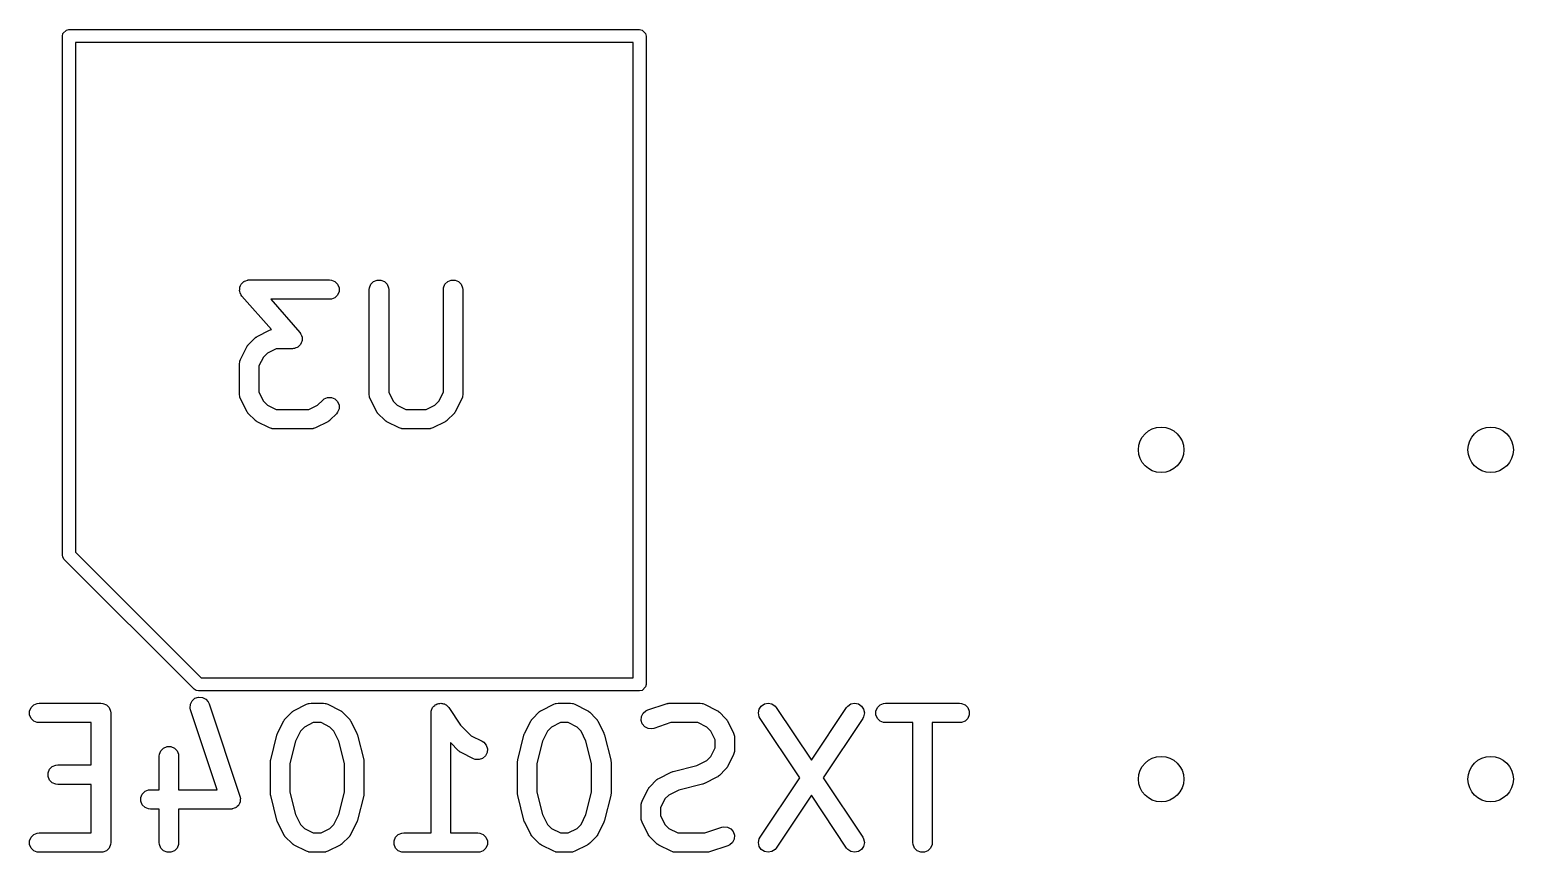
# Model space of a CAD drawing. Extents: x 4.93 to 6.66, y -4.88 to -3.77.
# Drawn here: x 6.1128 to 6.563, y -4.6572 to -4.4074 of the extents above; entities that cross this region are included whole.
import ezdxf

# ---------------------------------------------------------------- set-up
doc = ezdxf.new("R2010")
doc.units = 0
doc.header["$MEASUREMENT"] = 0
doc.layers.add('BLACK', color=7, linetype='CONTINUOUS')

msp = doc.modelspace()

# ---------------------------------------------------------------- linework, layer by layer
at = {"layer": 'BLACK', "linetype": 'CONTINUOUS'}
for p, q in [((6.12283, -4.40859), (6.1239, -4.40753)), ((6.1239, -4.40753), (6.12465, -4.40738)), ((6.12465, -4.40738), (6.29788, -4.40738)), ((6.29788, -4.40738), (6.29863, -4.40753)), ((6.29863, -4.40753), (6.2997, -4.40859)), ((6.12268, -4.40935), (6.12283, -4.40859)), ((6.12268, -4.56683), (6.12268, -4.40935)), ((6.12662, -4.41131), (6.12662, -4.56601)), ((6.29591, -4.41131), (6.12662, -4.41131)), ((6.29591, -4.60423), (6.29591, -4.41131)), ((6.2997, -4.40859), (6.29985, -4.40935)), ((6.29985, -4.40935), (6.29985, -4.6062)), ((6.17675, -4.48511), (6.17694, -4.48467)), ((6.17694, -4.48467), (6.17701, -4.4846)), ((6.17701, -4.4846), (6.17705, -4.48451)), ((6.17705, -4.48451), (6.17741, -4.48419)), ((6.17741, -4.48419), (6.17775, -4.48385)), ((6.17775, -4.48385), (6.17784, -4.48381)), ((6.17784, -4.48381), (6.17792, -4.48375)), ((6.17792, -4.48375), (6.17837, -4.4836)), ((6.17837, -4.4836), (6.17882, -4.48341)), ((6.17882, -4.48341), (6.17896, -4.4834)), ((6.17896, -4.4834), (6.17901, -4.48338)), ((6.17901, -4.48338), (6.17909, -4.48339)), ((6.17909, -4.48339), (6.17939, -4.48336)), ((6.17939, -4.48336), (6.20376, -4.48336)), ((6.20376, -4.48336), (6.20434, -4.48341)), ((6.20434, -4.48341), (6.20541, -4.48385)), ((6.20541, -4.48385), (6.20622, -4.48467)), ((6.20622, -4.48467), (6.20666, -4.48573)), ((6.21587, -4.48573), (6.21631, -4.48467)), ((6.21631, -4.48467), (6.21712, -4.48385)), ((6.21712, -4.48385), (6.21819, -4.48341)), ((6.21819, -4.48341), (6.21934, -4.48341)), ((6.21934, -4.48341), (6.2204, -4.48385)), ((6.2204, -4.48385), (6.22122, -4.48467)), ((6.22122, -4.48467), (6.22166, -4.48573)), ((6.23836, -4.48573), (6.2388, -4.48467)), ((6.2388, -4.48467), (6.23962, -4.48385)), ((6.23962, -4.48385), (6.24068, -4.48341)), ((6.24068, -4.48341), (6.24184, -4.48341)), ((6.24184, -4.48341), (6.2429, -4.48385)), ((6.2429, -4.48385), (6.24372, -4.48467)), ((6.24372, -4.48467), (6.24416, -4.48573)), ((6.17646, -4.48669), (6.1765, -4.48621)), ((6.1765, -4.48678), (6.17646, -4.48669)), ((6.1765, -4.48573), (6.17653, -4.48564)), ((6.1765, -4.48621), (6.1765, -4.48573)), ((6.1765, -4.48688), (6.1765, -4.48678)), ((6.17668, -4.48733), (6.1765, -4.48688)), ((6.17653, -4.48564), (6.17654, -4.48554)), ((6.17654, -4.48554), (6.17675, -4.48511)), ((6.17683, -4.48778), (6.17668, -4.48733)), ((6.17692, -4.4879), (6.17683, -4.48778)), ((6.17694, -4.48795), (6.17692, -4.4879)), ((6.17699, -4.488), (6.17694, -4.48795)), ((6.17717, -4.48825), (6.17699, -4.488)), ((6.1861, -4.49846), (6.17717, -4.48825)), ((6.20376, -4.48926), (6.1859, -4.48926)), ((6.1859, -4.48926), (6.19474, -4.49936)), ((6.20434, -4.4892), (6.20376, -4.48926)), ((6.20541, -4.48876), (6.20434, -4.4892)), ((6.20622, -4.48795), (6.20541, -4.48876)), ((6.20666, -4.48688), (6.20622, -4.48795)), ((6.20666, -4.48573), (6.20666, -4.48688)), ((6.21581, -4.48631), (6.21587, -4.48573)), ((6.21581, -4.51818), (6.21581, -4.48631)), ((6.22166, -4.48573), (6.22172, -4.48631)), ((6.22172, -4.48631), (6.22172, -4.51748)), ((6.23831, -4.48631), (6.23836, -4.48573)), ((6.23831, -4.51748), (6.23831, -4.48631)), ((6.24416, -4.48573), (6.24421, -4.48631)), ((6.24421, -4.48631), (6.24421, -4.51818)), ((6.17918, -4.50297), (6.18105, -4.50109)), ((6.18105, -4.50109), (6.18128, -4.50091)), ((6.18128, -4.50091), (6.18133, -4.50085)), ((6.18133, -4.50085), (6.18142, -4.50079)), ((6.18142, -4.50079), (6.1815, -4.50073)), ((6.1815, -4.50073), (6.18157, -4.5007)), ((6.18157, -4.5007), (6.18182, -4.50054)), ((6.18182, -4.50054), (6.18557, -4.49866)), ((6.18557, -4.49866), (6.1861, -4.49846)), ((6.19474, -4.49936), (6.19492, -4.49961)), ((6.19492, -4.49961), (6.19497, -4.49967)), ((6.19497, -4.49967), (6.19499, -4.49972)), ((6.19515, -4.5025), (6.19497, -4.50295)), ((6.19499, -4.49972), (6.19507, -4.49983)), ((6.19507, -4.49983), (6.19523, -4.50029)), ((6.19537, -4.50207), (6.19515, -4.5025)), ((6.19523, -4.50029), (6.19541, -4.50073)), ((6.19541, -4.50188), (6.19537, -4.50197)), ((6.19537, -4.50197), (6.19537, -4.50207)), ((6.19541, -4.50073), (6.19541, -4.50083)), ((6.19541, -4.50083), (6.19544, -4.50092)), ((6.19544, -4.50092), (6.19541, -4.5014)), ((6.19541, -4.5014), (6.19541, -4.50188)), ((6.17675, -4.50748), (6.17863, -4.50373)), ((6.17863, -4.50373), (6.17878, -4.50349)), ((6.17878, -4.50349), (6.17881, -4.50341)), ((6.17881, -4.50341), (6.17888, -4.50333)), ((6.17888, -4.50333), (6.17893, -4.50325)), ((6.17893, -4.50325), (6.17899, -4.50319)), ((6.17899, -4.50319), (6.17918, -4.50297)), ((6.18369, -4.5068), (6.18235, -4.5095)), ((6.18489, -4.50561), (6.18369, -4.5068)), ((6.18759, -4.50426), (6.18489, -4.50561)), ((6.19252, -4.50426), (6.18759, -4.50426)), ((6.19282, -4.50423), (6.19252, -4.50426)), ((6.1929, -4.50423), (6.19282, -4.50423)), ((6.19295, -4.50422), (6.1929, -4.50423)), ((6.19309, -4.5042), (6.19295, -4.50422)), ((6.19354, -4.50402), (6.19309, -4.5042)), ((6.19399, -4.50386), (6.19354, -4.50402)), ((6.19406, -4.5038), (6.19399, -4.50386)), ((6.19416, -4.50376), (6.19406, -4.5038)), ((6.1945, -4.50342), (6.19416, -4.50376)), ((6.19486, -4.50311), (6.1945, -4.50342)), ((6.1949, -4.50302), (6.19486, -4.50311)), ((6.19497, -4.50295), (6.1949, -4.50302)), ((6.17644, -4.5088), (6.1765, -4.50823)), ((6.17644, -4.51818), (6.17644, -4.5088)), ((6.1765, -4.50823), (6.17654, -4.50813)), ((6.17654, -4.50803), (6.17675, -4.50748)), ((6.17654, -4.50813), (6.17654, -4.50803)), ((6.18235, -4.5095), (6.18235, -4.51748)), ((6.1765, -4.51875), (6.17644, -4.51818)), ((6.17654, -4.51885), (6.1765, -4.51875)), ((6.17654, -4.51896), (6.17654, -4.51885)), ((6.17675, -4.5195), (6.17654, -4.51896)), ((6.17863, -4.52325), (6.17675, -4.5195)), ((6.18235, -4.51748), (6.18369, -4.52018)), ((6.18369, -4.52018), (6.18489, -4.52138)), ((6.20014, -4.52138), (6.20168, -4.51984)), ((6.20168, -4.51984), (6.20212, -4.51947)), ((6.20212, -4.51947), (6.20319, -4.51903)), ((6.20319, -4.51903), (6.20434, -4.51903)), ((6.20434, -4.51903), (6.20541, -4.51947)), ((6.20541, -4.51947), (6.20622, -4.52029)), ((6.20622, -4.52029), (6.20666, -4.52135)), ((6.21587, -4.51875), (6.21581, -4.51818)), ((6.21591, -4.51885), (6.21587, -4.51875)), ((6.21591, -4.51896), (6.21591, -4.51885)), ((6.21612, -4.5195), (6.21591, -4.51896)), ((6.218, -4.52325), (6.21612, -4.5195)), ((6.22172, -4.51748), (6.22306, -4.52018)), ((6.22306, -4.52018), (6.22426, -4.52138)), ((6.23576, -4.52138), (6.23696, -4.52018)), ((6.23696, -4.52018), (6.23831, -4.51748)), ((6.2439, -4.5195), (6.24203, -4.52325)), ((6.24411, -4.51896), (6.2439, -4.5195)), ((6.24412, -4.51885), (6.24411, -4.51896)), ((6.24416, -4.51875), (6.24412, -4.51885)), ((6.24421, -4.51818), (6.24416, -4.51875)), ((6.17878, -4.5235), (6.17863, -4.52325)), ((6.17881, -4.52357), (6.17878, -4.5235)), ((6.17888, -4.52365), (6.17881, -4.52357)), ((6.17893, -4.52374), (6.17888, -4.52365)), ((6.17899, -4.52379), (6.17893, -4.52374)), ((6.17918, -4.52402), (6.17899, -4.52379)), ((6.18105, -4.52589), (6.17918, -4.52402)), ((6.18489, -4.52138), (6.18759, -4.52273)), ((6.18759, -4.52273), (6.19744, -4.52273)), ((6.19744, -4.52273), (6.20014, -4.52138)), ((6.20585, -4.52402), (6.20398, -4.52589)), ((6.20622, -4.52357), (6.20585, -4.52402)), ((6.20666, -4.5225), (6.20622, -4.52357)), ((6.20666, -4.52135), (6.20666, -4.5225)), ((6.21815, -4.5235), (6.218, -4.52325)), ((6.21818, -4.52357), (6.21815, -4.5235)), ((6.21825, -4.52365), (6.21818, -4.52357)), ((6.2183, -4.52374), (6.21825, -4.52365)), ((6.21836, -4.52379), (6.2183, -4.52374)), ((6.21855, -4.52402), (6.21836, -4.52379)), ((6.22042, -4.52589), (6.21855, -4.52402)), ((6.22426, -4.52138), (6.22696, -4.52273)), ((6.22696, -4.52273), (6.23306, -4.52273)), ((6.23306, -4.52273), (6.23576, -4.52138)), ((6.24147, -4.52402), (6.2396, -4.52589)), ((6.24166, -4.52379), (6.24147, -4.52402)), ((6.24172, -4.52374), (6.24166, -4.52379)), ((6.24177, -4.52365), (6.24172, -4.52374)), ((6.24184, -4.52357), (6.24177, -4.52365)), ((6.24187, -4.5235), (6.24184, -4.52357)), ((6.24203, -4.52325), (6.24187, -4.5235)), ((6.18128, -4.52608), (6.18105, -4.52589)), ((6.18133, -4.52614), (6.18128, -4.52608)), ((6.18142, -4.52619), (6.18133, -4.52614)), ((6.1815, -4.52626), (6.18142, -4.52619)), ((6.18157, -4.52629), (6.1815, -4.52626)), ((6.18182, -4.52644), (6.18157, -4.52629)), ((6.18557, -4.52832), (6.18182, -4.52644)), ((6.18611, -4.52853), (6.18557, -4.52832)), ((6.18622, -4.52853), (6.18611, -4.52853)), ((6.18632, -4.52857), (6.18622, -4.52853)), ((6.18689, -4.52863), (6.18632, -4.52857)), ((6.19814, -4.52863), (6.18689, -4.52863)), ((6.19872, -4.52857), (6.19814, -4.52863)), ((6.19881, -4.52853), (6.19872, -4.52857)), ((6.19892, -4.52853), (6.19881, -4.52853)), ((6.19946, -4.52832), (6.19892, -4.52853)), ((6.20321, -4.52644), (6.19946, -4.52832)), ((6.20346, -4.52629), (6.20321, -4.52644)), ((6.20353, -4.52626), (6.20346, -4.52629)), ((6.20361, -4.52619), (6.20353, -4.52626)), ((6.2037, -4.52614), (6.20361, -4.52619)), ((6.20375, -4.52608), (6.2037, -4.52614)), ((6.20398, -4.52589), (6.20375, -4.52608)), ((6.22065, -4.52608), (6.22042, -4.52589)), ((6.2207, -4.52614), (6.22065, -4.52608)), ((6.22079, -4.52619), (6.2207, -4.52614)), ((6.22087, -4.52626), (6.22079, -4.52619)), ((6.22094, -4.52629), (6.22087, -4.52626)), ((6.22119, -4.52644), (6.22094, -4.52629)), ((6.22494, -4.52832), (6.22119, -4.52644)), ((6.22548, -4.52853), (6.22494, -4.52832)), ((6.22559, -4.52853), (6.22548, -4.52853)), ((6.22569, -4.52857), (6.22559, -4.52853)), ((6.22626, -4.52863), (6.22569, -4.52857)), ((6.23376, -4.52863), (6.22626, -4.52863)), ((6.23434, -4.52857), (6.23376, -4.52863)), ((6.23443, -4.52853), (6.23434, -4.52857)), ((6.23454, -4.52853), (6.23443, -4.52853)), ((6.23508, -4.52832), (6.23454, -4.52853)), ((6.23883, -4.52644), (6.23508, -4.52832)), ((6.23908, -4.52629), (6.23883, -4.52644)), ((6.23915, -4.52626), (6.23908, -4.52629)), ((6.23923, -4.52619), (6.23915, -4.52626)), ((6.23932, -4.52614), (6.23923, -4.52619)), ((6.23937, -4.52608), (6.23932, -4.52614)), ((6.2396, -4.52589), (6.23937, -4.52608)), ((6.12283, -4.56758), (6.12268, -4.56683)), ((6.12326, -4.56822), (6.12283, -4.56758)), ((6.16263, -4.60759), (6.12326, -4.56822)), ((6.12662, -4.56601), (6.16484, -4.60423)), ((6.16484, -4.60423), (6.29591, -4.60423)), ((6.29985, -4.6062), (6.2997, -4.60695)), ((6.16206, -4.61117), (6.16293, -4.61041)), ((6.16327, -4.60802), (6.16263, -4.60759)), ((6.16293, -4.61041), (6.16403, -4.61005)), ((6.16402, -4.60817), (6.16327, -4.60802)), ((6.29788, -4.60817), (6.16402, -4.60817)), ((6.16403, -4.61005), (6.16517, -4.61013)), ((6.16517, -4.61013), (6.1662, -4.61064)), ((6.1662, -4.61064), (6.16696, -4.61151)), ((6.29863, -4.60802), (6.29788, -4.60817)), ((6.2997, -4.60695), (6.29863, -4.60802)), ((6.11275, -4.61428), (6.1132, -4.61321)), ((6.11275, -4.61543), (6.11275, -4.61428)), ((6.1132, -4.61321), (6.11401, -4.6124)), ((6.11401, -4.6124), (6.11507, -4.61196)), ((6.11507, -4.61196), (6.11565, -4.6119)), ((6.11565, -4.6119), (6.1344, -4.6119)), ((6.1344, -4.6119), (6.13497, -4.61196)), ((6.13497, -4.61196), (6.13604, -4.6124)), ((6.13604, -4.6124), (6.13685, -4.61321)), ((6.13685, -4.61321), (6.13729, -4.61428)), ((6.13729, -4.61428), (6.13735, -4.61485)), ((6.13735, -4.61485), (6.13735, -4.65422)), ((6.16147, -4.61335), (6.16155, -4.6122)), ((6.16159, -4.61391), (6.16147, -4.61335)), ((6.16155, -4.6122), (6.16206, -4.61117)), ((6.16967, -4.63815), (6.16159, -4.61391)), ((6.16696, -4.61151), (6.1672, -4.61204)), ((6.1672, -4.61204), (6.17657, -4.64016)), ((6.19043, -4.61651), (6.1923, -4.61464)), ((6.1923, -4.61464), (6.19253, -4.61445)), ((6.19253, -4.61445), (6.19258, -4.61439)), ((6.19258, -4.61439), (6.19267, -4.61434)), ((6.19267, -4.61434), (6.19275, -4.61427)), ((6.19275, -4.61427), (6.19282, -4.61424)), ((6.19282, -4.61424), (6.19307, -4.61408)), ((6.19307, -4.61408), (6.19682, -4.61221)), ((6.19682, -4.61221), (6.19736, -4.612)), ((6.19736, -4.612), (6.19747, -4.612)), ((6.19747, -4.612), (6.19756, -4.61196)), ((6.19756, -4.61196), (6.19814, -4.6119)), ((6.19814, -4.6119), (6.20189, -4.6119)), ((6.20189, -4.6119), (6.20247, -4.61196)), ((6.20247, -4.61196), (6.20256, -4.612)), ((6.20256, -4.612), (6.20267, -4.612)), ((6.20267, -4.612), (6.20321, -4.61221)), ((6.20321, -4.61221), (6.20696, -4.61408)), ((6.20696, -4.61408), (6.20721, -4.61424)), ((6.20721, -4.61424), (6.20728, -4.61427)), ((6.20728, -4.61427), (6.20736, -4.61434)), ((6.20736, -4.61434), (6.20745, -4.61439)), ((6.20745, -4.61439), (6.2075, -4.61445)), ((6.2075, -4.61445), (6.20773, -4.61464)), ((6.20773, -4.61464), (6.2096, -4.61651)), ((6.23456, -4.61484), (6.23461, -4.61428)), ((6.23456, -4.61485), (6.23456, -4.61484)), ((6.23456, -4.65127), (6.23456, -4.61485)), ((6.23456, -4.61485), (6.23456, -4.61485)), ((6.23456, -4.61485), (6.23456, -4.61485)), ((6.23461, -4.61428), (6.23473, -4.614)), ((6.23473, -4.614), (6.23478, -4.61372)), ((6.23478, -4.61372), (6.23494, -4.61348)), ((6.23494, -4.61348), (6.23506, -4.61321)), ((6.23506, -4.61321), (6.23526, -4.613)), ((6.23526, -4.613), (6.23542, -4.61276)), ((6.23542, -4.61276), (6.23567, -4.6126)), ((6.23567, -4.6126), (6.23587, -4.6124)), ((6.23587, -4.6124), (6.23614, -4.61228)), ((6.23614, -4.61228), (6.23638, -4.61212)), ((6.23638, -4.61212), (6.23667, -4.61207)), ((6.23667, -4.61207), (6.23693, -4.61196)), ((6.23693, -4.61196), (6.23723, -4.61196)), ((6.23723, -4.61196), (6.23751, -4.6119)), ((6.23751, -4.6119), (6.2378, -4.61196)), ((6.2378, -4.61196), (6.23809, -4.61196)), ((6.23809, -4.61196), (6.23836, -4.61207)), ((6.23836, -4.61207), (6.23864, -4.61212)), ((6.23864, -4.61212), (6.23888, -4.61229)), ((6.23888, -4.61229), (6.23915, -4.6124)), ((6.23915, -4.6124), (6.23936, -4.6126)), ((6.23936, -4.6126), (6.2396, -4.61277)), ((6.2396, -4.61277), (6.23996, -4.61321)), ((6.23996, -4.61321), (6.23997, -4.61321)), ((6.23997, -4.61321), (6.23997, -4.61321)), ((6.23997, -4.61321), (6.23997, -4.61321)), ((6.23997, -4.61321), (6.24355, -4.61859)), ((6.26542, -4.61651), (6.26729, -4.61464)), ((6.26729, -4.61464), (6.26752, -4.61445)), ((6.26752, -4.61445), (6.26757, -4.61439)), ((6.26757, -4.61439), (6.26766, -4.61434)), ((6.26766, -4.61434), (6.26774, -4.61427)), ((6.26774, -4.61427), (6.26781, -4.61424)), ((6.26781, -4.61424), (6.26806, -4.61408)), ((6.26806, -4.61408), (6.27181, -4.61221)), ((6.27181, -4.61221), (6.27235, -4.612)), ((6.27235, -4.612), (6.27246, -4.612)), ((6.27246, -4.612), (6.27255, -4.61196)), ((6.27255, -4.61196), (6.27313, -4.6119)), ((6.27313, -4.6119), (6.27688, -4.6119)), ((6.27688, -4.6119), (6.27746, -4.61196)), ((6.27746, -4.61196), (6.27755, -4.612)), ((6.27755, -4.612), (6.27766, -4.612)), ((6.27766, -4.612), (6.2782, -4.61221)), ((6.2782, -4.61221), (6.28195, -4.61408)), ((6.28195, -4.61408), (6.2822, -4.61424)), ((6.2822, -4.61424), (6.28227, -4.61427)), ((6.28227, -4.61427), (6.28235, -4.61434)), ((6.28235, -4.61434), (6.28244, -4.61439)), ((6.28244, -4.61439), (6.28249, -4.61445)), ((6.28249, -4.61445), (6.28272, -4.61464)), ((6.28272, -4.61464), (6.28459, -4.61651)), ((6.2984, -4.61595), (6.29892, -4.61492)), ((6.29892, -4.61492), (6.29979, -4.61416)), ((6.29979, -4.61416), (6.30032, -4.61392)), ((6.30032, -4.61392), (6.30594, -4.61205)), ((6.30594, -4.61205), (6.30623, -4.61198)), ((6.30623, -4.61198), (6.3063, -4.61196)), ((6.3063, -4.61196), (6.30641, -4.61194)), ((6.30641, -4.61194), (6.30651, -4.61192)), ((6.30651, -4.61192), (6.30659, -4.61193)), ((6.30659, -4.61193), (6.30688, -4.6119)), ((6.30688, -4.6119), (6.31625, -4.6119)), ((6.31625, -4.6119), (6.31683, -4.61196)), ((6.31683, -4.61196), (6.31692, -4.612)), ((6.31692, -4.612), (6.31703, -4.612)), ((6.31703, -4.612), (6.31757, -4.61221)), ((6.31757, -4.61221), (6.32132, -4.61408)), ((6.32132, -4.61408), (6.32157, -4.61424)), ((6.32157, -4.61424), (6.32164, -4.61427)), ((6.32164, -4.61427), (6.32172, -4.61434)), ((6.32172, -4.61434), (6.32181, -4.61439)), ((6.32181, -4.61439), (6.32186, -4.61445)), ((6.32186, -4.61445), (6.32209, -4.61464)), ((6.32209, -4.61464), (6.32396, -4.61651)), ((6.33392, -4.61485), (6.33415, -4.61372)), ((6.33414, -4.61598), (6.33392, -4.61485)), ((6.33415, -4.61372), (6.33479, -4.61276)), ((6.33479, -4.61276), (6.33575, -4.61212)), ((6.33575, -4.61212), (6.33688, -4.6119)), ((6.33688, -4.6119), (6.33801, -4.61212)), ((6.33801, -4.61212), (6.33896, -4.61277)), ((6.33896, -4.61277), (6.33933, -4.61321)), ((6.33933, -4.61321), (6.35, -4.62921)), ((6.35, -4.62921), (6.36066, -4.61321)), ((6.36066, -4.61321), (6.36103, -4.61277)), ((6.36103, -4.61277), (6.36199, -4.61212)), ((6.36199, -4.61212), (6.36312, -4.6119)), ((6.36312, -4.6119), (6.36425, -4.61212)), ((6.36425, -4.61212), (6.36521, -4.61276)), ((6.36521, -4.61276), (6.36585, -4.61372)), ((6.36585, -4.61372), (6.36607, -4.61485)), ((6.36607, -4.61485), (6.36585, -4.61598)), ((6.3696, -4.61428), (6.37004, -4.61321)), ((6.3696, -4.61543), (6.3696, -4.61428)), ((6.37004, -4.61321), (6.37085, -4.6124)), ((6.37085, -4.6124), (6.37192, -4.61196)), ((6.37192, -4.61196), (6.37249, -4.6119)), ((6.37249, -4.6119), (6.39499, -4.6119)), ((6.39499, -4.6119), (6.39557, -4.61196)), ((6.39557, -4.61196), (6.39663, -4.6124)), ((6.39663, -4.6124), (6.39745, -4.61321)), ((6.39745, -4.61321), (6.39789, -4.61428)), ((6.39789, -4.61428), (6.39789, -4.61543)), ((6.1132, -4.61649), (6.11275, -4.61543)), ((6.11401, -4.61731), (6.1132, -4.61649)), ((6.11507, -4.61775), (6.11401, -4.61731)), ((6.11565, -4.6178), (6.11507, -4.61775)), ((6.13145, -4.6178), (6.11565, -4.6178)), ((6.13145, -4.63065), (6.13145, -4.6178)), ((6.188, -4.62103), (6.18988, -4.61728)), ((6.18988, -4.61728), (6.19003, -4.61703)), ((6.19003, -4.61703), (6.19006, -4.61696)), ((6.19006, -4.61696), (6.19013, -4.61688)), ((6.19013, -4.61688), (6.19018, -4.61679)), ((6.19018, -4.61679), (6.19024, -4.61674)), ((6.19024, -4.61674), (6.19043, -4.61651)), ((6.19614, -4.61915), (6.19494, -4.62035)), ((6.19884, -4.6178), (6.19614, -4.61915)), ((6.20119, -4.6178), (6.19884, -4.6178)), ((6.20389, -4.61915), (6.20119, -4.6178)), ((6.20509, -4.62035), (6.20389, -4.61915)), ((6.2096, -4.61651), (6.20979, -4.61674)), ((6.20979, -4.61674), (6.20985, -4.61679)), ((6.20985, -4.61679), (6.2099, -4.61688)), ((6.2099, -4.61688), (6.20997, -4.61696)), ((6.20997, -4.61696), (6.21, -4.61703)), ((6.21, -4.61703), (6.21016, -4.61728)), ((6.21016, -4.61728), (6.21203, -4.62103)), ((6.24355, -4.61859), (6.24676, -4.6218)), ((6.26299, -4.62103), (6.26487, -4.61728)), ((6.26487, -4.61728), (6.26502, -4.61703)), ((6.26502, -4.61703), (6.26505, -4.61696)), ((6.26505, -4.61696), (6.26512, -4.61688)), ((6.26512, -4.61688), (6.26517, -4.61679)), ((6.26517, -4.61679), (6.26523, -4.61674)), ((6.26523, -4.61674), (6.26542, -4.61651)), ((6.27113, -4.61915), (6.26993, -4.62035)), ((6.27383, -4.6178), (6.27113, -4.61915)), ((6.27618, -4.6178), (6.27383, -4.6178)), ((6.27888, -4.61915), (6.27618, -4.6178)), ((6.28008, -4.62035), (6.27888, -4.61915)), ((6.28459, -4.61651), (6.28478, -4.61674)), ((6.28478, -4.61674), (6.28484, -4.61679)), ((6.28484, -4.61679), (6.28489, -4.61688)), ((6.28489, -4.61688), (6.28496, -4.61696)), ((6.28496, -4.61696), (6.28499, -4.61703)), ((6.28499, -4.61703), (6.28515, -4.61728)), ((6.28515, -4.61728), (6.28702, -4.62103)), ((6.29832, -4.6171), (6.2984, -4.61595)), ((6.29869, -4.61819), (6.29832, -4.6171)), ((6.29944, -4.61906), (6.29869, -4.61819)), ((6.30047, -4.61957), (6.29944, -4.61906)), ((6.30162, -4.61966), (6.30047, -4.61957)), ((6.30219, -4.61953), (6.30162, -4.61966)), ((6.30736, -4.6178), (6.30219, -4.61953)), ((6.31555, -4.6178), (6.30736, -4.6178)), ((6.31825, -4.61915), (6.31555, -4.6178)), ((6.31945, -4.62035), (6.31825, -4.61915)), ((6.32396, -4.61651), (6.32415, -4.61674)), ((6.32415, -4.61674), (6.32421, -4.61679)), ((6.32421, -4.61679), (6.32426, -4.61688)), ((6.32426, -4.61688), (6.32433, -4.61696)), ((6.32433, -4.61696), (6.32436, -4.61703)), ((6.32436, -4.61703), (6.32452, -4.61728)), ((6.32452, -4.61728), (6.32639, -4.62103)), ((6.33442, -4.61649), (6.33414, -4.61598)), ((6.34645, -4.63454), (6.33442, -4.61649)), ((6.36558, -4.61649), (6.35355, -4.63454)), ((6.36585, -4.61598), (6.36558, -4.61649)), ((6.37004, -4.61649), (6.3696, -4.61543)), ((6.37085, -4.61731), (6.37004, -4.61649)), ((6.37192, -4.61775), (6.37085, -4.61731)), ((6.37249, -4.6178), (6.37192, -4.61775)), ((6.38079, -4.6178), (6.37249, -4.6178)), ((6.38079, -4.65422), (6.38079, -4.6178)), ((6.39499, -4.6178), (6.38669, -4.6178)), ((6.38669, -4.6178), (6.38669, -4.65422)), ((6.39557, -4.61775), (6.39499, -4.6178)), ((6.39663, -4.61731), (6.39557, -4.61775)), ((6.39745, -4.61649), (6.39663, -4.61731)), ((6.39789, -4.61543), (6.39745, -4.61649)), ((6.1859, -4.62913), (6.18778, -4.62163)), ((6.18778, -4.62163), (6.18779, -4.62159)), ((6.18779, -4.62157), (6.18789, -4.62133)), ((6.18779, -4.62159), (6.18779, -4.62157)), ((6.18789, -4.62133), (6.18797, -4.62109)), ((6.18797, -4.62109), (6.18798, -4.62107)), ((6.18798, -4.62107), (6.188, -4.62103)), ((6.19343, -4.62338), (6.19172, -4.63021)), ((6.19494, -4.62035), (6.19343, -4.62338)), ((6.2066, -4.62338), (6.20509, -4.62035)), ((6.20831, -4.63021), (6.2066, -4.62338)), ((6.21203, -4.62103), (6.21205, -4.62107)), ((6.21205, -4.62107), (6.21206, -4.62109)), ((6.21206, -4.62109), (6.21215, -4.62133)), ((6.21215, -4.62133), (6.21224, -4.62157)), ((6.21224, -4.62157), (6.21224, -4.62159)), ((6.21224, -4.62159), (6.21225, -4.62163)), ((6.21225, -4.62163), (6.21413, -4.62913)), ((6.24292, -4.62631), (6.24046, -4.62385)), ((6.24046, -4.62385), (6.24046, -4.65127)), ((6.24676, -4.6218), (6.25008, -4.62346)), ((6.25008, -4.62346), (6.25057, -4.62377)), ((6.25057, -4.62377), (6.25132, -4.62464)), ((6.26089, -4.62913), (6.26277, -4.62163)), ((6.26277, -4.62163), (6.26278, -4.62159)), ((6.26278, -4.62157), (6.26288, -4.62133)), ((6.26278, -4.62159), (6.26278, -4.62157)), ((6.26288, -4.62133), (6.26296, -4.62109)), ((6.26296, -4.62109), (6.26297, -4.62107)), ((6.26297, -4.62107), (6.26299, -4.62103)), ((6.26842, -4.62338), (6.26671, -4.63021)), ((6.26993, -4.62035), (6.26842, -4.62338)), ((6.28159, -4.62338), (6.28008, -4.62035)), ((6.2833, -4.63021), (6.28159, -4.62338)), ((6.28702, -4.62103), (6.28704, -4.62107)), ((6.28704, -4.62107), (6.28705, -4.62109)), ((6.28705, -4.62109), (6.28714, -4.62133)), ((6.28714, -4.62133), (6.28723, -4.62157)), ((6.28723, -4.62157), (6.28723, -4.62159)), ((6.28723, -4.62159), (6.28724, -4.62163)), ((6.28724, -4.62163), (6.28912, -4.62913)), ((6.3208, -4.62305), (6.31945, -4.62035)), ((6.3208, -4.6254), (6.3208, -4.62305)), ((6.32639, -4.62103), (6.3266, -4.62157)), ((6.3266, -4.62157), (6.32661, -4.62168)), ((6.32661, -4.62168), (6.32665, -4.62177)), ((6.32665, -4.62177), (6.3267, -4.62235)), ((6.3267, -4.62235), (6.3267, -4.6261)), ((6.15207, -4.62797), (6.15212, -4.6274)), ((6.15207, -4.63815), (6.15207, -4.62797)), ((6.15212, -4.6274), (6.15257, -4.62633)), ((6.15257, -4.62633), (6.15338, -4.62552)), ((6.15338, -4.62552), (6.15444, -4.62508)), ((6.15444, -4.62508), (6.1556, -4.62508)), ((6.1556, -4.62508), (6.15666, -4.62552)), ((6.15666, -4.62552), (6.15748, -4.62633)), ((6.15748, -4.62633), (6.15792, -4.6274)), ((6.15792, -4.6274), (6.15797, -4.62797)), ((6.15797, -4.62797), (6.15797, -4.63815)), ((6.24315, -4.6265), (6.24292, -4.62631)), ((6.2432, -4.62656), (6.24315, -4.6265)), ((6.24329, -4.62661), (6.2432, -4.62656)), ((6.24337, -4.62668), (6.24329, -4.62661)), ((6.24344, -4.62671), (6.24337, -4.62668)), ((6.24369, -4.62687), (6.24344, -4.62671)), ((6.24744, -4.62874), (6.24369, -4.62687)), ((6.24798, -4.62895), (6.24744, -4.62874)), ((6.25022, -4.62866), (6.24913, -4.62903)), ((6.25109, -4.62791), (6.25022, -4.62866)), ((6.25161, -4.62688), (6.25109, -4.62791)), ((6.25132, -4.62464), (6.25169, -4.62573)), ((6.25169, -4.62573), (6.25161, -4.62688)), ((6.31825, -4.6293), (6.31945, -4.6281)), ((6.31945, -4.6281), (6.3208, -4.6254)), ((6.32639, -4.62742), (6.32452, -4.63117)), ((6.3266, -4.62688), (6.32639, -4.62742)), ((6.32661, -4.62677), (6.3266, -4.62688)), ((6.32665, -4.62668), (6.32661, -4.62677)), ((6.3267, -4.6261), (6.32665, -4.62668)), ((6.11838, -4.63302), (6.11882, -4.63196)), ((6.11838, -4.63417), (6.11838, -4.63302)), ((6.11882, -4.63196), (6.11963, -4.63114)), ((6.11963, -4.63114), (6.1207, -4.6307)), ((6.1207, -4.6307), (6.12127, -4.63065)), ((6.12127, -4.63065), (6.13145, -4.63065)), ((6.18581, -4.62985), (6.18582, -4.62975)), ((6.18581, -4.63922), (6.18581, -4.62985)), ((6.18582, -4.62971), (6.18585, -4.62949)), ((6.18582, -4.62975), (6.18582, -4.62971)), ((6.18585, -4.62949), (6.18587, -4.62927)), ((6.18587, -4.62927), (6.18589, -4.62923)), ((6.18589, -4.62923), (6.1859, -4.62913)), ((6.19172, -4.63021), (6.19172, -4.63886)), ((6.20831, -4.63886), (6.20831, -4.63021)), ((6.21413, -4.62913), (6.21414, -4.62923)), ((6.21414, -4.62923), (6.21416, -4.62927)), ((6.21416, -4.62927), (6.21418, -4.62949)), ((6.21418, -4.62949), (6.21421, -4.62971)), ((6.21421, -4.62971), (6.21421, -4.62975)), ((6.21421, -4.62975), (6.21422, -4.62985)), ((6.21422, -4.62985), (6.21422, -4.63922)), ((6.24913, -4.62903), (6.24798, -4.62895)), ((6.2608, -4.62985), (6.26081, -4.62975)), ((6.2608, -4.63922), (6.2608, -4.62985)), ((6.26081, -4.62971), (6.26084, -4.62949)), ((6.26081, -4.62975), (6.26081, -4.62971)), ((6.26084, -4.62949), (6.26086, -4.62927)), ((6.26086, -4.62927), (6.26088, -4.62923)), ((6.26088, -4.62923), (6.26089, -4.62913)), ((6.26671, -4.63021), (6.26671, -4.63886)), ((6.2833, -4.63886), (6.2833, -4.63021)), ((6.28912, -4.62913), (6.28913, -4.62923)), ((6.28913, -4.62923), (6.28915, -4.62927)), ((6.28915, -4.62927), (6.28917, -4.62949)), ((6.28917, -4.62949), (6.2892, -4.62971)), ((6.2892, -4.62971), (6.2892, -4.62975)), ((6.2892, -4.62975), (6.28921, -4.62985)), ((6.28921, -4.62985), (6.28921, -4.63922)), ((6.30368, -4.63471), (6.30743, -4.63283)), ((6.30743, -4.63283), (6.30747, -4.63282)), ((6.30747, -4.63282), (6.30749, -4.6328)), ((6.30749, -4.6328), (6.30773, -4.63272)), ((6.30773, -4.63272), (6.30797, -4.63263)), ((6.30797, -4.63263), (6.30799, -4.63262)), ((6.30799, -4.63262), (6.30804, -4.63261)), ((6.30804, -4.63261), (6.31522, -4.63081)), ((6.31522, -4.63081), (6.31825, -4.6293)), ((6.32396, -4.63194), (6.32209, -4.63381)), ((6.32415, -4.63171), (6.32396, -4.63194)), ((6.32421, -4.63166), (6.32415, -4.63171)), ((6.32426, -4.63157), (6.32421, -4.63166)), ((6.32433, -4.63149), (6.32426, -4.63157)), ((6.32436, -4.63142), (6.32433, -4.63149)), ((6.32452, -4.63117), (6.32436, -4.63142)), ((6.11882, -4.63524), (6.11838, -4.63417)), ((6.11963, -4.63605), (6.11882, -4.63524)), ((6.1207, -4.63649), (6.11963, -4.63605)), ((6.12127, -4.63655), (6.1207, -4.63649)), ((6.13145, -4.63655), (6.12127, -4.63655)), ((6.13145, -4.65127), (6.13145, -4.63655)), ((6.30049, -4.6379), (6.30064, -4.63765)), ((6.30064, -4.63765), (6.30067, -4.63758)), ((6.30067, -4.63758), (6.30074, -4.6375)), ((6.30074, -4.6375), (6.30079, -4.63741)), ((6.30079, -4.63741), (6.30085, -4.63736)), ((6.30085, -4.63736), (6.30104, -4.63714)), ((6.30104, -4.63714), (6.30291, -4.63526)), ((6.30291, -4.63526), (6.30314, -4.63507)), ((6.30314, -4.63507), (6.30319, -4.63502)), ((6.30319, -4.63502), (6.30328, -4.63496)), ((6.30328, -4.63496), (6.30336, -4.63489)), ((6.30336, -4.63489), (6.30343, -4.63486)), ((6.30343, -4.63486), (6.30368, -4.63471)), ((6.31697, -4.63646), (6.30978, -4.63826)), ((6.31701, -4.63645), (6.31697, -4.63646)), ((6.31703, -4.63645), (6.31701, -4.63645)), ((6.31727, -4.63636), (6.31703, -4.63645)), ((6.31751, -4.63627), (6.31727, -4.63636)), ((6.31753, -4.63626), (6.31751, -4.63627)), ((6.31757, -4.63624), (6.31753, -4.63626)), ((6.32132, -4.63437), (6.31757, -4.63624)), ((6.32157, -4.63421), (6.32132, -4.63437)), ((6.32164, -4.63418), (6.32157, -4.63421)), ((6.32172, -4.63411), (6.32164, -4.63418)), ((6.32181, -4.63406), (6.32172, -4.63411)), ((6.32186, -4.634), (6.32181, -4.63406)), ((6.32209, -4.63381), (6.32186, -4.634)), ((6.33442, -4.65258), (6.34645, -4.63454)), ((6.35355, -4.63454), (6.36558, -4.65258)), ((6.1465, -4.64052), (6.14694, -4.63946)), ((6.1465, -4.64167), (6.1465, -4.64052)), ((6.14694, -4.64274), (6.1465, -4.64167)), ((6.14694, -4.63946), (6.14776, -4.63864)), ((6.14776, -4.63864), (6.14882, -4.6382)), ((6.14882, -4.6382), (6.1494, -4.63815)), ((6.1494, -4.63815), (6.15207, -4.63815)), ((6.15797, -4.63815), (6.16967, -4.63815)), ((6.1764, -4.6423), (6.17622, -4.64274)), ((6.17662, -4.64188), (6.1764, -4.6423)), ((6.17657, -4.64016), (6.17663, -4.64045)), ((6.17666, -4.64167), (6.17662, -4.64177)), ((6.17662, -4.64177), (6.17662, -4.64188)), ((6.17663, -4.64045), (6.17666, -4.64052)), ((6.17666, -4.64052), (6.17666, -4.64058)), ((6.17666, -4.64058), (6.1767, -4.64073)), ((6.1767, -4.64073), (6.17666, -4.6412)), ((6.17666, -4.6412), (6.17666, -4.64167)), ((6.18582, -4.63932), (6.18581, -4.63922)), ((6.18582, -4.63937), (6.18582, -4.63932)), ((6.18585, -4.63958), (6.18582, -4.63937)), ((6.18587, -4.6398), (6.18585, -4.63958)), ((6.18589, -4.63984), (6.18587, -4.6398)), ((6.1859, -4.63994), (6.18589, -4.63984)), ((6.18778, -4.64744), (6.1859, -4.63994)), ((6.19172, -4.63886), (6.19343, -4.64569)), ((6.2066, -4.64569), (6.20831, -4.63886)), ((6.21413, -4.63994), (6.21225, -4.64744)), ((6.21414, -4.63984), (6.21413, -4.63994)), ((6.21416, -4.6398), (6.21414, -4.63984)), ((6.21418, -4.63958), (6.21416, -4.6398)), ((6.21421, -4.63937), (6.21418, -4.63958)), ((6.21422, -4.63922), (6.21421, -4.63932)), ((6.21421, -4.63932), (6.21421, -4.63937)), ((6.26081, -4.63932), (6.2608, -4.63922)), ((6.26081, -4.63937), (6.26081, -4.63932)), ((6.26084, -4.63958), (6.26081, -4.63937)), ((6.26086, -4.6398), (6.26084, -4.63958)), ((6.26088, -4.63984), (6.26086, -4.6398)), ((6.26089, -4.63994), (6.26088, -4.63984)), ((6.26277, -4.64744), (6.26089, -4.63994)), ((6.26671, -4.63886), (6.26842, -4.64569)), ((6.28159, -4.64569), (6.2833, -4.63886)), ((6.28912, -4.63994), (6.28724, -4.64744)), ((6.28913, -4.63984), (6.28912, -4.63994)), ((6.28915, -4.6398), (6.28913, -4.63984)), ((6.28917, -4.63958), (6.28915, -4.6398)), ((6.2892, -4.63937), (6.28917, -4.63958)), ((6.28921, -4.63922), (6.2892, -4.63932)), ((6.2892, -4.63932), (6.2892, -4.63937)), ((6.29836, -4.6424), (6.2984, -4.6423)), ((6.2984, -4.64219), (6.29861, -4.64165)), ((6.2984, -4.6423), (6.2984, -4.64219)), ((6.29861, -4.64165), (6.30049, -4.6379)), ((6.30555, -4.64097), (6.30421, -4.64367)), ((6.30675, -4.63978), (6.30555, -4.64097)), ((6.30978, -4.63826), (6.30675, -4.63978)), ((6.35, -4.63986), (6.33933, -4.65586)), ((6.36066, -4.65586), (6.35, -4.63986)), ((6.14776, -4.64355), (6.14694, -4.64274)), ((6.14882, -4.64399), (6.14776, -4.64355)), ((6.1494, -4.64405), (6.14882, -4.64399)), ((6.15207, -4.64405), (6.1494, -4.64405)), ((6.15207, -4.65422), (6.15207, -4.64405)), ((6.17377, -4.64405), (6.15797, -4.64405)), ((6.15797, -4.64405), (6.15797, -4.65422)), ((6.17406, -4.64402), (6.17377, -4.64405)), ((6.17414, -4.64403), (6.17406, -4.64402)), ((6.17419, -4.64401), (6.17414, -4.64403)), ((6.17434, -4.64399), (6.17419, -4.64401)), ((6.17478, -4.64381), (6.17434, -4.64399)), ((6.17523, -4.64366), (6.17478, -4.64381)), ((6.17531, -4.64359), (6.17523, -4.64366)), ((6.17541, -4.64355), (6.17531, -4.64359)), ((6.17574, -4.64322), (6.17541, -4.64355)), ((6.1761, -4.64291), (6.17574, -4.64322)), ((6.17615, -4.64281), (6.1761, -4.64291)), ((6.17622, -4.64274), (6.17615, -4.64281)), ((6.19343, -4.64569), (6.19494, -4.64872)), ((6.20509, -4.64872), (6.2066, -4.64569)), ((6.26842, -4.64569), (6.26993, -4.64872)), ((6.28008, -4.64872), (6.28159, -4.64569)), ((6.2983, -4.64297), (6.29836, -4.6424)), ((6.2983, -4.64672), (6.2983, -4.64297)), ((6.29836, -4.6473), (6.2983, -4.64672)), ((6.30421, -4.64367), (6.30421, -4.64603)), ((6.30421, -4.64603), (6.30555, -4.64872)), ((6.11401, -4.65177), (6.11507, -4.65133)), ((6.11507, -4.65133), (6.11565, -4.65127)), ((6.11565, -4.65127), (6.13145, -4.65127)), ((6.18779, -4.64748), (6.18778, -4.64744)), ((6.18779, -4.6475), (6.18779, -4.64748)), ((6.18789, -4.64774), (6.18779, -4.6475)), ((6.18797, -4.64798), (6.18789, -4.64774)), ((6.18798, -4.648), (6.18797, -4.64798)), ((6.188, -4.64804), (6.18798, -4.648)), ((6.18988, -4.65179), (6.188, -4.64804)), ((6.19494, -4.64872), (6.19614, -4.64992)), ((6.19614, -4.64992), (6.19884, -4.65127)), ((6.19884, -4.65127), (6.20119, -4.65127)), ((6.20119, -4.65127), (6.20389, -4.64992)), ((6.20389, -4.64992), (6.20509, -4.64872)), ((6.21203, -4.64804), (6.21016, -4.65179)), ((6.21205, -4.648), (6.21203, -4.64804)), ((6.21206, -4.64798), (6.21205, -4.648)), ((6.21215, -4.64774), (6.21206, -4.64798)), ((6.21224, -4.6475), (6.21215, -4.64774)), ((6.21225, -4.64744), (6.21224, -4.64748)), ((6.21224, -4.64748), (6.21224, -4.6475)), ((6.22462, -4.65177), (6.22569, -4.65133)), ((6.22569, -4.65133), (6.22626, -4.65127)), ((6.22626, -4.65127), (6.23456, -4.65127)), ((6.24046, -4.65127), (6.24876, -4.65127)), ((6.24876, -4.65127), (6.24934, -4.65133)), ((6.24934, -4.65133), (6.2504, -4.65177)), ((6.26278, -4.64748), (6.26277, -4.64744)), ((6.26278, -4.6475), (6.26278, -4.64748)), ((6.26288, -4.64774), (6.26278, -4.6475)), ((6.26296, -4.64798), (6.26288, -4.64774)), ((6.26297, -4.648), (6.26296, -4.64798)), ((6.26299, -4.64804), (6.26297, -4.648)), ((6.26487, -4.65179), (6.26299, -4.64804)), ((6.26993, -4.64872), (6.27113, -4.64992)), ((6.27113, -4.64992), (6.27383, -4.65127)), ((6.27383, -4.65127), (6.27618, -4.65127)), ((6.27618, -4.65127), (6.27888, -4.64992)), ((6.27888, -4.64992), (6.28008, -4.64872)), ((6.28702, -4.64804), (6.28515, -4.65179)), ((6.28704, -4.648), (6.28702, -4.64804)), ((6.28705, -4.64798), (6.28704, -4.648)), ((6.28714, -4.64774), (6.28705, -4.64798)), ((6.28723, -4.6475), (6.28714, -4.64774)), ((6.28724, -4.64744), (6.28723, -4.64748)), ((6.28723, -4.64748), (6.28723, -4.6475)), ((6.2984, -4.6474), (6.29836, -4.6473)), ((6.2984, -4.6475), (6.2984, -4.6474)), ((6.29861, -4.64804), (6.2984, -4.6475)), ((6.30049, -4.65179), (6.29861, -4.64804)), ((6.30555, -4.64872), (6.30675, -4.64992)), ((6.30675, -4.64992), (6.30945, -4.65127)), ((6.30945, -4.65127), (6.31765, -4.65127)), ((6.31765, -4.65127), (6.32282, -4.64955)), ((6.32282, -4.64955), (6.32338, -4.64942)), ((6.32338, -4.64942), (6.32453, -4.6495)), ((6.32453, -4.6495), (6.32556, -4.65001)), ((6.32556, -4.65001), (6.32631, -4.65088)), ((6.32631, -4.65088), (6.32668, -4.65198)), ((6.11275, -4.65365), (6.1132, -4.65258)), ((6.11275, -4.6548), (6.11275, -4.65365)), ((6.1132, -4.65586), (6.11275, -4.6548)), ((6.1132, -4.65258), (6.11401, -4.65177)), ((6.11401, -4.65668), (6.1132, -4.65586)), ((6.13685, -4.65586), (6.13604, -4.65668)), ((6.13729, -4.6548), (6.13685, -4.65586)), ((6.13735, -4.65422), (6.13729, -4.6548)), ((6.15212, -4.6548), (6.15207, -4.65422)), ((6.15257, -4.65586), (6.15212, -4.6548)), ((6.15338, -4.65668), (6.15257, -4.65586)), ((6.15748, -4.65586), (6.15666, -4.65668)), ((6.15792, -4.6548), (6.15748, -4.65586)), ((6.15797, -4.65422), (6.15792, -4.6548)), ((6.19003, -4.65204), (6.18988, -4.65179)), ((6.19006, -4.65211), (6.19003, -4.65204)), ((6.19013, -4.65219), (6.19006, -4.65211)), ((6.19018, -4.65228), (6.19013, -4.65219)), ((6.19024, -4.65233), (6.19018, -4.65228)), ((6.19043, -4.65256), (6.19024, -4.65233)), ((6.1923, -4.65443), (6.19043, -4.65256)), ((6.19253, -4.65462), (6.1923, -4.65443)), ((6.19258, -4.65468), (6.19253, -4.65462)), ((6.19267, -4.65474), (6.19258, -4.65468)), ((6.19275, -4.6548), (6.19267, -4.65474)), ((6.19282, -4.65483), (6.19275, -4.6548)), ((6.19307, -4.65499), (6.19282, -4.65483)), ((6.19682, -4.65686), (6.19307, -4.65499)), ((6.20696, -4.65499), (6.20321, -4.65686)), ((6.20721, -4.65483), (6.20696, -4.65499)), ((6.20728, -4.6548), (6.20721, -4.65483)), ((6.20736, -4.65474), (6.20728, -4.6548)), ((6.20745, -4.65468), (6.20736, -4.65474)), ((6.2075, -4.65462), (6.20745, -4.65468)), ((6.20773, -4.65443), (6.2075, -4.65462)), ((6.2096, -4.65256), (6.20773, -4.65443)), ((6.20979, -4.65233), (6.2096, -4.65256)), ((6.20985, -4.65228), (6.20979, -4.65233)), ((6.2099, -4.65219), (6.20985, -4.65228)), ((6.20997, -4.65211), (6.2099, -4.65219)), ((6.21, -4.65204), (6.20997, -4.65211)), ((6.21016, -4.65179), (6.21, -4.65204)), ((6.22337, -4.65365), (6.22381, -4.65258)), ((6.22337, -4.6548), (6.22337, -4.65365)), ((6.22381, -4.65586), (6.22337, -4.6548)), ((6.22381, -4.65258), (6.22462, -4.65177)), ((6.22462, -4.65668), (6.22381, -4.65586)), ((6.2504, -4.65177), (6.25121, -4.65258)), ((6.25121, -4.65586), (6.2504, -4.65668)), ((6.25121, -4.65258), (6.25166, -4.65365)), ((6.25166, -4.6548), (6.25121, -4.65586)), ((6.25166, -4.65365), (6.25166, -4.6548)), ((6.26502, -4.65204), (6.26487, -4.65179)), ((6.26505, -4.65211), (6.26502, -4.65204)), ((6.26512, -4.65219), (6.26505, -4.65211)), ((6.26517, -4.65228), (6.26512, -4.65219)), ((6.26523, -4.65233), (6.26517, -4.65228)), ((6.26542, -4.65256), (6.26523, -4.65233)), ((6.26729, -4.65443), (6.26542, -4.65256)), ((6.26752, -4.65462), (6.26729, -4.65443)), ((6.26757, -4.65468), (6.26752, -4.65462)), ((6.26766, -4.65474), (6.26757, -4.65468)), ((6.26774, -4.6548), (6.26766, -4.65474)), ((6.26781, -4.65483), (6.26774, -4.6548)), ((6.26806, -4.65499), (6.26781, -4.65483)), ((6.27181, -4.65686), (6.26806, -4.65499)), ((6.28195, -4.65499), (6.2782, -4.65686)), ((6.2822, -4.65483), (6.28195, -4.65499)), ((6.28227, -4.6548), (6.2822, -4.65483)), ((6.28235, -4.65474), (6.28227, -4.6548)), ((6.28244, -4.65468), (6.28235, -4.65474)), ((6.28249, -4.65462), (6.28244, -4.65468)), ((6.28272, -4.65443), (6.28249, -4.65462)), ((6.28459, -4.65256), (6.28272, -4.65443)), ((6.28478, -4.65233), (6.28459, -4.65256)), ((6.28484, -4.65228), (6.28478, -4.65233)), ((6.28489, -4.65219), (6.28484, -4.65228)), ((6.28496, -4.65211), (6.28489, -4.65219)), ((6.28499, -4.65204), (6.28496, -4.65211)), ((6.28515, -4.65179), (6.28499, -4.65204)), ((6.30064, -4.65204), (6.30049, -4.65179)), ((6.30067, -4.65211), (6.30064, -4.65204)), ((6.30074, -4.65219), (6.30067, -4.65211)), ((6.30079, -4.65228), (6.30074, -4.65219)), ((6.30085, -4.65233), (6.30079, -4.65228)), ((6.30104, -4.65256), (6.30085, -4.65233)), ((6.30291, -4.65443), (6.30104, -4.65256)), ((6.30314, -4.65462), (6.30291, -4.65443)), ((6.30319, -4.65468), (6.30314, -4.65462)), ((6.30328, -4.65474), (6.30319, -4.65468)), ((6.30336, -4.6548), (6.30328, -4.65474)), ((6.30343, -4.65483), (6.30336, -4.6548)), ((6.30368, -4.65499), (6.30343, -4.65483)), ((6.30743, -4.65686), (6.30368, -4.65499)), ((6.32468, -4.65515), (6.31906, -4.65702)), ((6.32521, -4.65491), (6.32468, -4.65515)), ((6.32608, -4.65416), (6.32521, -4.65491)), ((6.3266, -4.65313), (6.32608, -4.65416)), ((6.32668, -4.65198), (6.3266, -4.65313)), ((6.33392, -4.65422), (6.33414, -4.65309)), ((6.33415, -4.65535), (6.33392, -4.65422)), ((6.33414, -4.65309), (6.33442, -4.65258)), ((6.33479, -4.65631), (6.33415, -4.65535)), ((6.33933, -4.65586), (6.33896, -4.65631)), ((6.36103, -4.65631), (6.36066, -4.65586)), ((6.36585, -4.65535), (6.36521, -4.65631)), ((6.36558, -4.65258), (6.36585, -4.65309)), ((6.36585, -4.65309), (6.36607, -4.65422)), ((6.36607, -4.65422), (6.36585, -4.65535)), ((6.38085, -4.6548), (6.38079, -4.65422)), ((6.38129, -4.65586), (6.38085, -4.6548)), ((6.3821, -4.65668), (6.38129, -4.65586)), ((6.3862, -4.65586), (6.38538, -4.65668)), ((6.38664, -4.6548), (6.3862, -4.65586)), ((6.38669, -4.65422), (6.38664, -4.6548)), ((6.11507, -4.65712), (6.11401, -4.65668)), ((6.11565, -4.65717), (6.11507, -4.65712)), ((6.1344, -4.65717), (6.11565, -4.65717)), ((6.13497, -4.65712), (6.1344, -4.65717)), ((6.13604, -4.65668), (6.13497, -4.65712)), ((6.15444, -4.65712), (6.15338, -4.65668)), ((6.1556, -4.65712), (6.15444, -4.65712)), ((6.15666, -4.65668), (6.1556, -4.65712)), ((6.19736, -4.65707), (6.19682, -4.65686)), ((6.19747, -4.65708), (6.19736, -4.65707)), ((6.19756, -4.65712), (6.19747, -4.65708)), ((6.19814, -4.65717), (6.19756, -4.65712)), ((6.20189, -4.65717), (6.19814, -4.65717)), ((6.20247, -4.65712), (6.20189, -4.65717)), ((6.20256, -4.65708), (6.20247, -4.65712)), ((6.20267, -4.65707), (6.20256, -4.65708)), ((6.20321, -4.65686), (6.20267, -4.65707)), ((6.22569, -4.65712), (6.22462, -4.65668)), ((6.22626, -4.65717), (6.22569, -4.65712)), ((6.24876, -4.65717), (6.22626, -4.65717)), ((6.24934, -4.65712), (6.24876, -4.65717)), ((6.2504, -4.65668), (6.24934, -4.65712)), ((6.27235, -4.65707), (6.27181, -4.65686)), ((6.27246, -4.65708), (6.27235, -4.65707)), ((6.27255, -4.65712), (6.27246, -4.65708)), ((6.27313, -4.65717), (6.27255, -4.65712)), ((6.27688, -4.65717), (6.27313, -4.65717)), ((6.27746, -4.65712), (6.27688, -4.65717)), ((6.27755, -4.65708), (6.27746, -4.65712)), ((6.27766, -4.65707), (6.27755, -4.65708)), ((6.2782, -4.65686), (6.27766, -4.65707)), ((6.30797, -4.65707), (6.30743, -4.65686)), ((6.30808, -4.65708), (6.30797, -4.65707)), ((6.30818, -4.65712), (6.30808, -4.65708)), ((6.30875, -4.65717), (6.30818, -4.65712)), ((6.31813, -4.65717), (6.30875, -4.65717)), ((6.31842, -4.65715), (6.31813, -4.65717)), ((6.31849, -4.65715), (6.31842, -4.65715)), ((6.3186, -4.65713), (6.31849, -4.65715)), ((6.3187, -4.65712), (6.3186, -4.65713)), ((6.31877, -4.65709), (6.3187, -4.65712)), ((6.31906, -4.65702), (6.31877, -4.65709)), ((6.33575, -4.65695), (6.33479, -4.65631)), ((6.33688, -4.65717), (6.33575, -4.65695)), ((6.33801, -4.65695), (6.33688, -4.65717)), ((6.33896, -4.65631), (6.33801, -4.65695)), ((6.36199, -4.65695), (6.36103, -4.65631)), ((6.36312, -4.65717), (6.36199, -4.65695)), ((6.36425, -4.65695), (6.36312, -4.65717)), ((6.36521, -4.65631), (6.36425, -4.65695)), ((6.38317, -4.65712), (6.3821, -4.65668)), ((6.38432, -4.65712), (6.38317, -4.65712)), ((6.38538, -4.65668), (6.38432, -4.65712))]:
    msp.add_line(p, q, dxfattribs=at)
at = {"layer": 'BLACK'}
for centre in [(6.45615, -4.53494), (6.45615, -4.53494), (6.55615, -4.53494), (6.55615, -4.53494), (6.45615, -4.63494), (6.45615, -4.63494), (6.55615, -4.63494), (6.55615, -4.63494)]:
    msp.add_circle(centre, 0.00689, dxfattribs=at)

doc.saveas('drawing.dxf')
